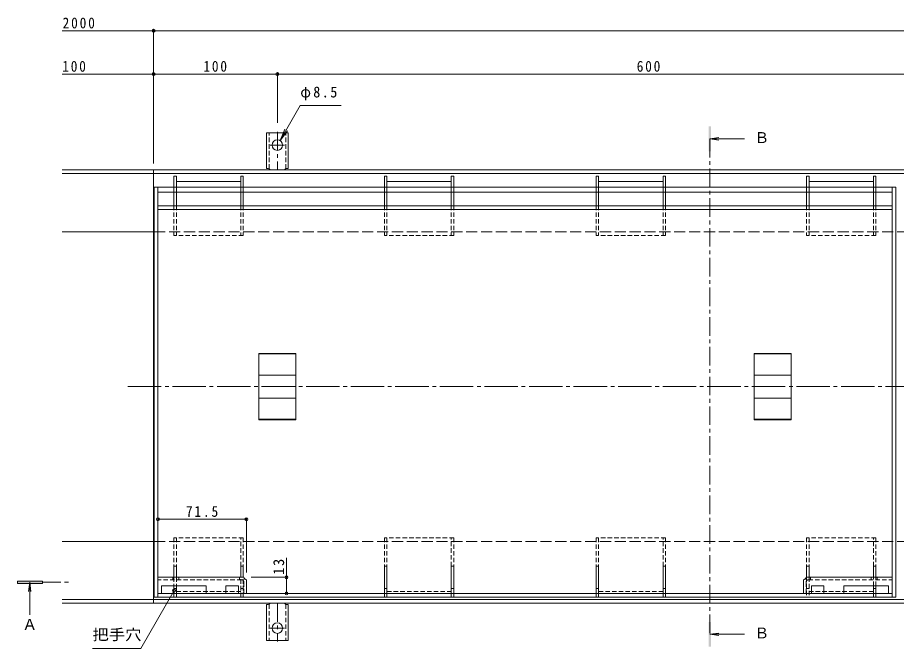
# Model space of a CAD drawing. Units: millimetres at full size, sheet at 1:3. Extents: x -1117 to 1162, y -824 to 816.
# Drawn here: x -1117 to -408, y -127 to 382 of the extents above; entities that cross this region are included whole.
import ezdxf
from ezdxf.enums import TextEntityAlignment as Align

# ---------------------------------------------------------------- set-up
doc = ezdxf.new("R2010")
doc.units = ezdxf.units.MM
doc.header["$LTSCALE"] = 3
doc.header["$PDMODE"] = 32
doc.header["$PDSIZE"] = 2.4
for name, pattern in [('CHAIN1', [8, 5, -1, 1, -1]), ('CHAIN2', [12, 9, -1, 1, -1]), ('DASHED1', [1.8, 1.2, -0.6]), ('DASHED3', [4, 3, -1])]:
    doc.linetypes.add(name, pattern=pattern)
for name, color, linetype, lineweight in [('4-0', 7, 'CHAIN2', 9), ('4-1', 2, 'Continuous', 9), ('4-2', 3, 'Continuous', 9), ('4-3', 4, 'Continuous', 9), ('4-4', 7, 'Continuous', 9), ('4-5', 7, 'Continuous', 9), ('4-8', 6, 'Continuous', 9), ('4-A', 6, 'Continuous', 9), ('4-C', 2, 'Continuous', 9)]:
    doc.layers.add(name, color=color, linetype=linetype, lineweight=lineweight)
doc.styles.add('ＭＳ ゴシック', font='')
doc.styles.get('ＭＳ ゴシック').set_extended_font_data('MS Gothic')

msp = doc.modelspace()

# ---------------------------------------------------------------- linework, layer by layer
at = {"layer": '4-0'}
msp.add_line((-1028.271, 84.401), (-136.344, 84.401), dxfattribs=at)
at = {"layer": '4-1'}
for p, q in [((-1081.252, 259.401), (-158.008, 259.401)), ((-1081.252, 256.401), (-158.008, 256.401)), ((-1007.508, -90.599), (-1007.508, 259.401)), ((-1007.008, 209.401), (-1081.252, 209.401)), ((-1081.252, -40.599), (-1007.008, -40.599)), ((-1081.252, -87.599), (-158.008, -87.599)), ((-1081.252, -90.599), (-158.008, -90.599))]:
    msp.add_line(p, q, dxfattribs=at)
at = {"layer": '4-1', "linetype": 'DASHED3'}
for p, q in [((-1007.008, 209.401), (-158.008, 209.401)), ((-1007.008, -40.599), (-158.008, -40.599))]:
    msp.add_line(p, q, dxfattribs=at)
at = {"layer": '4-2'}
for p, q in [((-1007.008, 245.401), (-1004.008, 245.401)), ((-1007.008, 245.401), (-1007.008, -85.599)), ((-1004.008, 245.401), (-1004.008, -85.599)), ((-411.008, -85.599), (-411.008, 245.401)), ((-1004.008, 230.401), (-411.008, 230.401)), ((-1004.008, 227.401), (-411.008, 227.401)), ((-922.508, 57.648), (-922.508, 111.153)), ((-892.508, 111.153), (-922.508, 111.153)), ((-892.508, 110.752), (-922.508, 110.752)), ((-892.508, 111.153), (-892.508, 57.648)), ((-522.508, 57.648), (-522.508, 111.153)), ((-492.508, 111.153), (-522.508, 111.153)), ((-492.508, 110.752), (-522.508, 110.752)), ((-492.508, 111.153), (-492.508, 57.648)), ((-892.508, 93.633), (-922.508, 93.633)), ((-492.508, 93.633), (-522.508, 93.633)), ((-892.508, 75.169), (-922.508, 75.169)), ((-492.508, 75.169), (-522.508, 75.169)), ((-892.508, 58.05), (-922.508, 58.05)), ((-892.508, 57.648), (-922.508, 57.648)), ((-492.508, 58.05), (-522.508, 58.05)), ((-492.508, 57.648), (-522.508, 57.648)), ((-1004.008, -82.599), (-411.008, -82.599)), ((-1007.008, -85.599), (-411.008, -85.599)), ((-411.008, -85.599), (-408.008, -85.599))]:
    msp.add_line(p, q, dxfattribs=at)
msp.add_lwpolyline([(-411.008, 245.401), (-408.008, 245.401), (-408.008, -85.599)], dxfattribs=at)
at = {"layer": '4-3'}
for p, q in [((-989.008, 254.401), (-991.008, 254.401)), ((-991.008, 254.401), (-991.008, 245.401)), ((-989.008, 254.401), (-989.008, 245.401)), ((-989.008, 249.901), (-937.008, 249.901)), ((-935.008, 254.401), (-937.008, 254.401)), ((-937.008, 254.401), (-937.008, 245.401)), ((-935.008, 254.401), (-935.008, 245.401)), ((-819.008, 254.401), (-821.008, 254.401)), ((-821.008, 254.401), (-821.008, 245.401)), ((-819.008, 254.401), (-819.008, 245.401)), ((-819.008, 249.901), (-767.008, 249.901)), ((-765.008, 254.401), (-767.008, 254.401)), ((-767.008, 254.401), (-767.008, 245.401)), ((-765.008, 254.401), (-765.008, 245.401)), ((-648.008, 254.401), (-650.008, 254.401)), ((-650.008, 254.401), (-650.008, 245.401)), ((-648.008, 254.401), (-648.008, 245.401)), ((-648.008, 249.901), (-596.008, 249.901)), ((-594.008, 254.401), (-596.008, 254.401)), ((-596.008, 254.401), (-596.008, 245.401)), ((-594.008, 254.401), (-594.008, 245.401)), ((-478.008, 254.401), (-480.008, 254.401)), ((-480.008, 254.401), (-480.008, 245.401)), ((-478.008, 254.401), (-478.008, 245.401)), ((-478.008, 249.901), (-426.008, 249.901)), ((-424.008, 254.401), (-426.008, 254.401)), ((-426.008, 254.401), (-426.008, 245.401)), ((-424.008, 254.401), (-424.008, 245.401)), ((-991.008, 241.401), (-991.008, 230.401)), ((-989.008, 241.401), (-989.008, 230.401)), ((-937.008, 241.401), (-937.008, 230.401)), ((-935.008, 241.401), (-935.008, 230.401)), ((-821.008, 241.401), (-821.008, 230.401)), ((-819.008, 241.401), (-819.008, 230.401)), ((-767.008, 241.401), (-767.008, 230.401)), ((-765.008, 241.401), (-765.008, 230.401)), ((-650.008, 241.401), (-650.008, 230.401)), ((-648.008, 241.401), (-648.008, 230.401)), ((-596.008, 241.401), (-596.008, 230.401)), ((-594.008, 241.401), (-594.008, 230.401)), ((-480.008, 241.401), (-480.008, 230.401)), ((-478.008, 241.401), (-478.008, 230.401)), ((-426.008, 241.401), (-426.008, 230.401)), ((-424.008, 241.401), (-424.008, 230.401)), ((-991.008, -60.599), (-991.008, -69.599)), ((-989.008, -60.599), (-991.008, -60.599)), ((-989.008, -60.599), (-989.008, -69.599)), ((-937.008, -60.599), (-935.008, -60.599)), ((-937.008, -69.599), (-937.008, -60.599)), ((-935.008, -69.599), (-935.008, -60.599)), ((-819.008, -60.599), (-821.008, -60.599)), ((-821.008, -60.599), (-821.008, -82.599)), ((-819.008, -60.599), (-819.008, -82.599)), ((-765.008, -60.599), (-767.008, -60.599)), ((-767.008, -60.599), (-767.008, -82.599)), ((-765.008, -60.599), (-765.008, -82.599)), ((-648.008, -60.599), (-650.008, -60.599)), ((-650.008, -60.599), (-650.008, -82.599)), ((-648.008, -60.599), (-648.008, -82.599)), ((-594.008, -60.599), (-596.008, -60.599)), ((-596.008, -60.599), (-596.008, -82.599)), ((-594.008, -60.599), (-594.008, -82.599)), ((-478.008, -60.599), (-480.008, -60.599)), ((-480.008, -60.599), (-480.008, -69.599)), ((-478.008, -60.599), (-478.008, -69.599)), ((-426.008, -60.599), (-424.008, -60.599)), ((-426.008, -69.599), (-426.008, -60.599)), ((-424.008, -69.599), (-424.008, -60.599)), ((-991.008, -76.599), (-991.008, -82.599)), ((-989.008, -76.599), (-989.008, -82.599)), ((-426.008, -76.599), (-426.008, -82.599)), ((-424.008, -76.599), (-424.008, -82.599)), ((-989.008, -78.599), (-991.008, -78.599)), ((-819.008, -78.599), (-821.008, -78.599)), ((-765.008, -78.599), (-767.008, -78.599)), ((-648.008, -78.599), (-650.008, -78.599)), ((-594.008, -78.599), (-596.008, -78.599)), ((-424.008, -78.599), (-426.008, -78.599))]:
    msp.add_line(p, q, dxfattribs=at)
at = {"layer": '4-3', "linetype": 'DASHED1'}
for p, q in [((-991.008, 245.401), (-991.008, 241.401)), ((-989.008, 245.401), (-989.008, 241.401)), ((-937.008, 245.401), (-937.008, 241.401)), ((-935.008, 245.401), (-935.008, 241.401)), ((-821.008, 245.401), (-821.008, 241.401)), ((-819.008, 245.401), (-819.008, 241.401)), ((-767.008, 245.401), (-767.008, 241.401)), ((-765.008, 245.401), (-765.008, 241.401)), ((-650.008, 245.401), (-650.008, 241.401)), ((-648.008, 245.401), (-648.008, 241.401)), ((-596.008, 245.401), (-596.008, 241.401)), ((-594.008, 245.401), (-594.008, 241.401)), ((-480.008, 245.401), (-480.008, 241.401)), ((-478.008, 245.401), (-478.008, 241.401)), ((-426.008, 245.401), (-426.008, 241.401)), ((-424.008, 245.401), (-424.008, 241.401)), ((-991.008, 230.401), (-991.008, 206.401)), ((-989.008, 230.401), (-989.008, 206.401)), ((-937.008, 230.401), (-937.008, 206.401)), ((-935.008, 230.401), (-935.008, 206.401)), ((-821.008, 230.401), (-821.008, 206.401)), ((-819.008, 230.401), (-819.008, 206.401)), ((-767.008, 230.401), (-767.008, 206.401)), ((-765.008, 230.401), (-765.008, 206.401)), ((-650.008, 230.401), (-650.008, 206.401)), ((-648.008, 230.401), (-648.008, 206.401)), ((-596.008, 230.401), (-596.008, 206.401)), ((-594.008, 230.401), (-594.008, 206.401)), ((-480.008, 230.401), (-480.008, 206.401)), ((-478.008, 230.401), (-478.008, 206.401)), ((-426.008, 230.401), (-426.008, 206.401)), ((-424.008, 230.401), (-424.008, 206.401)), ((-935.008, 206.401), (-991.008, 206.401)), ((-765.008, 206.401), (-821.008, 206.401)), ((-594.008, 206.401), (-650.008, 206.401)), ((-424.008, 206.401), (-480.008, 206.401)), ((-991.008, -37.599), (-991.008, -60.599)), ((-935.008, -37.599), (-991.008, -37.599)), ((-989.008, -37.599), (-989.008, -60.599)), ((-937.008, -60.599), (-937.008, -37.599)), ((-935.008, -37.599), (-935.008, -60.599)), ((-821.008, -37.599), (-821.008, -60.599)), ((-765.008, -37.599), (-821.008, -37.599)), ((-819.008, -37.599), (-819.008, -60.599)), ((-767.008, -60.599), (-767.008, -37.599)), ((-765.008, -37.599), (-765.008, -60.599)), ((-650.008, -37.599), (-650.008, -60.599)), ((-594.008, -37.599), (-650.008, -37.599)), ((-648.008, -37.599), (-648.008, -60.599)), ((-596.008, -60.599), (-596.008, -37.599)), ((-594.008, -37.599), (-594.008, -60.599)), ((-480.008, -37.599), (-480.008, -60.599)), ((-424.008, -37.599), (-480.008, -37.599)), ((-478.008, -37.599), (-478.008, -60.599)), ((-426.008, -60.599), (-426.008, -37.599)), ((-424.008, -37.599), (-424.008, -60.599)), ((-991.008, -69.599), (-991.008, -76.599)), ((-989.008, -69.599), (-989.008, -76.599)), ((-937.008, -85.599), (-937.008, -69.599)), ((-935.008, -85.599), (-935.008, -69.599)), ((-480.008, -69.599), (-480.008, -85.599)), ((-478.008, -69.599), (-478.008, -85.599)), ((-426.008, -76.599), (-426.008, -69.599)), ((-424.008, -76.599), (-424.008, -69.599)), ((-991.008, -82.599), (-991.008, -85.599)), ((-989.008, -81.099), (-937.008, -81.099)), ((-989.008, -82.599), (-989.008, -85.599)), ((-937.008, -78.599), (-935.008, -78.599)), ((-821.008, -82.599), (-821.008, -85.599)), ((-819.008, -81.099), (-767.008, -81.099)), ((-819.008, -82.599), (-819.008, -85.599)), ((-767.008, -82.599), (-767.008, -85.599)), ((-765.008, -82.599), (-765.008, -85.599)), ((-650.008, -82.599), (-650.008, -85.599)), ((-648.008, -81.099), (-596.008, -81.099)), ((-648.008, -82.599), (-648.008, -85.599)), ((-596.008, -82.599), (-596.008, -85.599)), ((-594.008, -82.599), (-594.008, -85.599)), ((-480.008, -78.599), (-478.008, -78.599)), ((-426.008, -81.099), (-478.008, -81.099)), ((-426.008, -85.599), (-426.008, -82.599)), ((-424.008, -85.599), (-424.008, -82.599)), ((-989.008, -85.599), (-991.008, -85.599)), ((-935.008, -85.599), (-937.008, -85.599)), ((-819.008, -85.599), (-821.008, -85.599)), ((-765.008, -85.599), (-767.008, -85.599)), ((-648.008, -85.599), (-650.008, -85.599)), ((-594.008, -85.599), (-596.008, -85.599)), ((-478.008, -85.599), (-480.008, -85.599)), ((-424.008, -85.599), (-426.008, -85.599))]:
    msp.add_line(p, q, dxfattribs=at)
at = {"layer": '4-4'}
for p, q in [((-1007.508, 371.694), (-1081.252, 371.694)), ((-1007.508, 372.594), (-1007.508, 264.401)), ((-1007.508, 371.694), (-158.008, 371.694)), ((-1007.508, 336.694), (-1081.252, 336.694)), ((-1007.508, 336.694), (-907.508, 336.694)), ((-907.508, 337.594), (-907.508, 297.365)), ((-907.508, 336.694), (-307.508, 336.694)), ((-1004.008, -22.721), (-932.508, -22.721)), ((-932.508, -21.821), (-932.508, -65.599)), ((-900.137, -69.599), (-900.137, -53.853)), ((-899.237, -69.599), (-928.647, -69.599)), ((-900.137, -82.599), (-900.137, -69.599))]:
    msp.add_line(p, q, dxfattribs=at)
for p in [(-1007.508, 371.694), (-1007.508, 336.694), (-907.508, 336.694), (-1004.008, -22.721), (-932.508, -22.721), (-900.137, -69.599), (-900.137, -82.599)]:
    msp.add_point(p, dxfattribs=at)
at = {"layer": '4-5'}
for p, q in [((-905.383, 283.081), (-888.993, 311.47)), ((-888.993, 311.47), (-855.993, 311.47)), ((-905.383, 283.081), (-901.556, 292.32)), ((-905.383, 283.081), (-899.295, 291.015)), ((-1017.902, -127.019), (-990.916, -80.278)), ((-1056.902, -127.019), (-1017.902, -127.019))]:
    msp.add_line(p, q, dxfattribs=at)
at = {"layer": '4-5', "color": 4, "linetype": 'CHAIN1'}
for p, q in [((-558.258, 284.401), (-558.258, -115.599)), ((-1097.344, -73.599), (-1074.153, -73.599))]:
    msp.add_line(p, q, dxfattribs=at)
at = {"layer": '4-5', "color": 4}
for p, q in [((-558.258, 284.401), (-550.822, 283.422)), ((-1117.344, -74.599), (-1097.344, -74.599)), ((-1107.578, -73.599), (-1108.557, -81.035)), ((-1107.578, -99.974), (-1107.578, -73.599)), ((-1107.578, -73.599), (-1106.599, -81.035)), ((-1097.344, -74.599), (-1097.344, -72.599)), ((-558.258, -115.599), (-550.822, -116.578))]:
    msp.add_line(p, q, dxfattribs=at)
for points in [[(-530.258, 284.401), (-558.258, 284.401), (-550.822, 285.38)], [(-1097.344, -72.599), (-1117.344, -72.599), (-1117.344, -74.599)], [(-530.258, -115.599), (-558.258, -115.599), (-550.822, -114.62)]]:
    msp.add_lwpolyline(points, dxfattribs=at)
at = {"layer": '4-5'}
msp.add_point((-990.916, -80.278), dxfattribs=at)
at = {"layer": '4-5', "color": 4}
for points in [[(-559.258, 274.401), (-557.258, 274.401), (-559.258, 294.401), (-557.258, 294.401)], [(-1097.344, -72.599), (-1097.344, -74.599), (-1117.344, -72.599), (-1117.344, -74.599)], [(-559.258, -125.599), (-557.258, -125.599), (-559.258, -105.599), (-557.258, -105.599)]]:
    msp.add_solid(points, dxfattribs=at)
at = {"layer": '4-8'}
for p, q in [((-1004.008, -82.599), (-1004.008, -69.599)), ((-934.647, -69.599), (-1004.008, -69.599)), ((-480.368, -69.599), (-411.008, -69.599)), ((-411.008, -82.599), (-411.008, -69.599)), ((-965.008, -76.599), (-1001.008, -76.599)), ((-965.008, -76.599), (-965.008, -82.599)), ((-949.008, -76.599), (-949.008, -82.599)), ((-949.008, -76.599), (-939.008, -76.599)), ((-939.008, -76.599), (-939.008, -82.599)), ((-932.508, -71.599), (-932.508, -82.599)), ((-482.508, -71.599), (-482.508, -82.599)), ((-476.008, -76.599), (-476.008, -82.599)), ((-466.008, -76.599), (-476.008, -76.599)), ((-466.008, -76.599), (-466.008, -82.599)), ((-450.008, -76.599), (-414.008, -76.599)), ((-450.008, -76.599), (-450.008, -82.599)), ((-949.008, -82.599), (-965.008, -82.599)), ((-932.508, -82.599), (-939.008, -82.599)), ((-482.508, -82.599), (-476.008, -82.599)), ((-466.008, -82.599), (-450.008, -82.599))]:
    msp.add_line(p, q, dxfattribs=at)
at = {"layer": '4-8', "linetype": 'DASHED1'}
for p, q in [((-992.008, -71.599), (-992.008, -69.599)), ((-987.008, -71.599), (-987.008, -69.599)), ((-938.008, -71.599), (-938.008, -69.599)), ((-477.008, -71.599), (-477.008, -69.599)), ((-428.008, -71.599), (-428.008, -69.599)), ((-423.008, -71.599), (-423.008, -69.599)), ((-936.508, -71.599), (-1004.008, -71.599)), ((-934.508, -73.599), (-934.508, -82.599)), ((-480.508, -73.599), (-480.508, -82.599)), ((-478.508, -71.599), (-411.008, -71.599))]:
    msp.add_line(p, q, dxfattribs=at)
at = {"layer": '4-8'}
for points in [[(-1001.008, -76.599), (-1001.008, -82.599), (-1004.008, -82.599)], [(-414.008, -76.599), (-414.008, -82.599), (-411.008, -82.599)]]:
    msp.add_lwpolyline(points, dxfattribs=at)
for centre, radius, start, end in [((-932.385, -69.323), 2.28, 186.96237, 266.89547), ((-936.508, -73.599), 4, 31.94537, 60.13994), ((-482.631, -69.323), 2.28, 273.10453, 353.03763), ((-478.508, -73.599), 4, 119.86006, 148.05463)]:
    msp.add_arc(centre, radius, start, end, dxfattribs=at)
at = {"layer": '4-8', "linetype": 'DASHED1'}
for centre, start, end in [((-936.508, -73.599), 0, 90), ((-478.508, -73.599), 90, 180)]:
    msp.add_arc(centre, 2, start, end, dxfattribs=at)
at = {"layer": '4-A'}
for p, q in [((-411.008, 245.401), (-1004.008, 245.401)), ((-411.008, 241.401), (-1004.008, 241.401))]:
    msp.add_line(p, q, dxfattribs=at)
at = {"layer": '4-C'}
for p, q in [((-916.258, 260.401), (-916.258, 289.401)), ((-898.758, 289.401), (-916.258, 289.401)), ((-898.758, 260.401), (-898.758, 289.401)), ((-916.258, 260.401), (-915.008, 260.401)), ((-898.758, 260.401), (-900.008, 260.401)), ((-916.258, -91.599), (-916.258, -120.599)), ((-916.258, -91.599), (-915.008, -91.599)), ((-898.758, -91.599), (-900.008, -91.599)), ((-898.758, -91.599), (-898.758, -120.599)), ((-898.758, -120.599), (-916.258, -120.599))]:
    msp.add_line(p, q, dxfattribs=at)
at = {"layer": '4-C', "linetype": 'DASHED1'}
for p, q in [((-914.258, 260.255), (-914.258, 289.401)), ((-900.758, 260.255), (-900.758, 289.401)), ((-914.258, -91.453), (-914.258, -120.599)), ((-900.758, -91.453), (-900.758, -120.599))]:
    msp.add_line(p, q, dxfattribs=at)
at = {"layer": '4-C', "linetype": 'CHAIN1'}
for p, q in [((-907.508, 290.181), (-907.508, 259.401)), ((-913.284, 279.401), (-901.732, 279.401)), ((-907.508, -90.599), (-907.508, -121.379)), ((-901.732, -110.599), (-913.284, -110.599))]:
    msp.add_line(p, q, dxfattribs=at)
at = {"layer": '4-C'}
for centre in [(-907.508, 279.401), (-907.508, -110.599)]:
    msp.add_circle(centre, 4.25, dxfattribs=at)
for centre, start, end in [((-915.008, 258.401), 30.00051, 90), ((-900.008, 258.401), 90, 149.99949), ((-915.008, -89.599), 270, 329.99949), ((-900.008, -89.599), 210.00051, 270)]:
    msp.add_arc(centre, 2, start, end, dxfattribs=at)

# ---------------------------------------------------------------- texts
at = {"layer": '4-4', "color": 2, "char_height": 8.798, "attachment_point": 7, "style": 'ＭＳ ゴシック'}
for s, insert in [('\\T1.28;\\W0.9;2000', (-1080.988, 373.494)), ('\\T1.27;\\W0.9;100', (-1081.252, 338.494)), ('\\T1.27;\\W0.9;100', (-967.258, 338.494)), ('\\T1.27;\\W0.9;600', (-617.258, 338.494)), ('\\T1.28;\\W0.9;71.5', (-981.383, -20.921))]:
    msp.add_mtext(s, dxfattribs=dict(at, insert=insert))
at = {"layer": '4-4', "color": 2, "insert": (-901.937, -67.579), "char_height": 8.798, "attachment_point": 7, "rotation": 90, "style": 'ＭＳ ゴシック'}
msp.add_mtext('\\T1.27;\\W0.95;13', dxfattribs=at)
at = {"layer": '4-5', "color": 2, "style": 'ＭＳ ゴシック'}
for s, p in [('Ｂ', (-522.258, 278.401)), ('Ａ', (-1113.5, -114.699)), ('Ｂ', (-522.258, -121.599))]:
    msp.add_text(s, height=8.798, dxfattribs=at).set_placement(p, align=Align.BOTTOM_LEFT)
at = {"layer": '4-5', "color": 2, "style": 'ＭＳ ゴシック', "width": 1.1}
msp.add_text('把手穴', height=8.798, dxfattribs=at).set_placement((-1056.902, -122.909), align=Align.BOTTOM_LEFT)
at = {"layer": '4-5', "color": 2, "insert": (-888.993, 315.47), "char_height": 8.798, "attachment_point": 7, "style": 'ＭＳ ゴシック'}
msp.add_mtext('\\T1.21;\\W0.95;φ8.5', dxfattribs=at)

doc.saveas('drawing.dxf')
